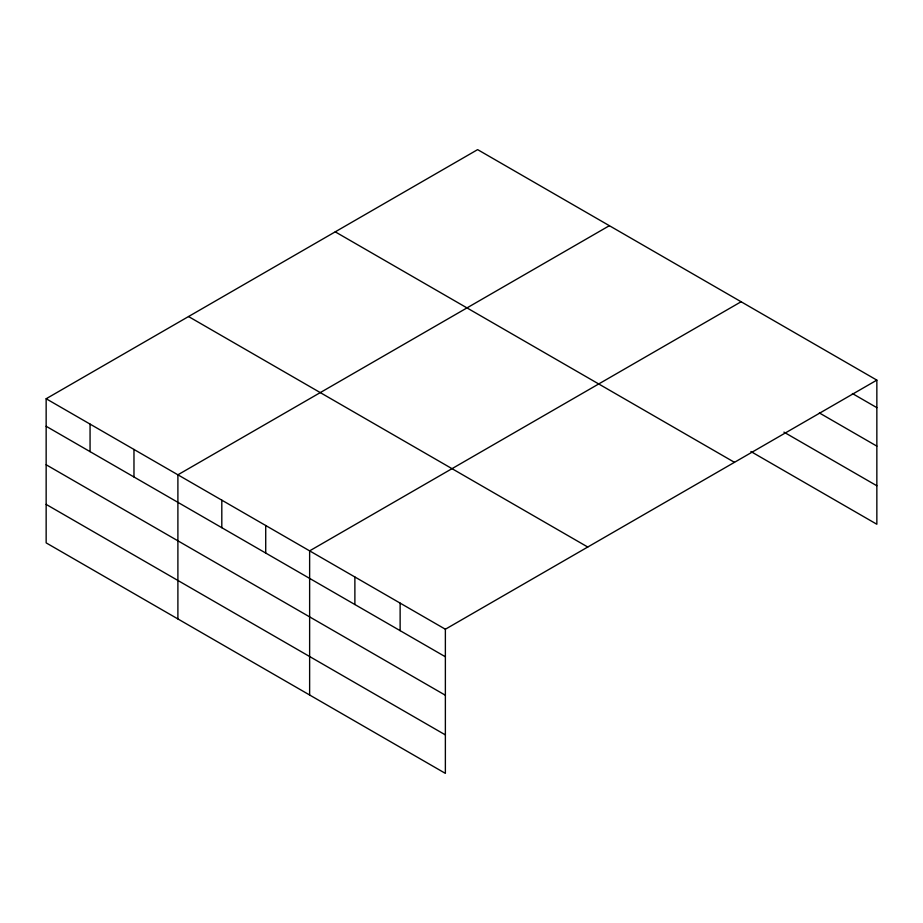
<?xml version="1.0" encoding="UTF-8"?>
<svg xmlns="http://www.w3.org/2000/svg" width="923" height="923" viewBox="0 0 923 923"><rect width="100%" height="100%" fill="white"/><g stroke="black" fill="none" stroke-linecap="round" stroke-linejoin="round"><path stroke-width="1.38" d="M876.85 380.126L477.629 149.63L46.15 398.748L46.15 542.874L445.371 773.37L445.371 629.232L876.85 380.126L876.85 524.252L750.895 451.532M609.376 225.697L177.897 474.803L177.897 618.941M741.111 301.752L309.632 550.869L309.632 694.996M852.39 393.533L876.85 407.654M819.382 412.95L876.85 446.132M783.915 432.126L876.85 485.775M335.245 231.846L734.466 462.331M188.534 316.543L587.755 547.027M46.15 398.748L445.371 629.232M46.15 426.276L445.371 656.772M46.15 464.754L445.371 695.25M46.15 504.396L445.371 734.893M400.132 603.111L400.132 630.651M354.882 576.99L354.882 604.519M265.72 525.51L265.72 553.05M221.808 500.162L221.808 527.691M133.973 449.455L133.973 476.983M90.062 424.095L90.062 451.635"/></g></svg>
